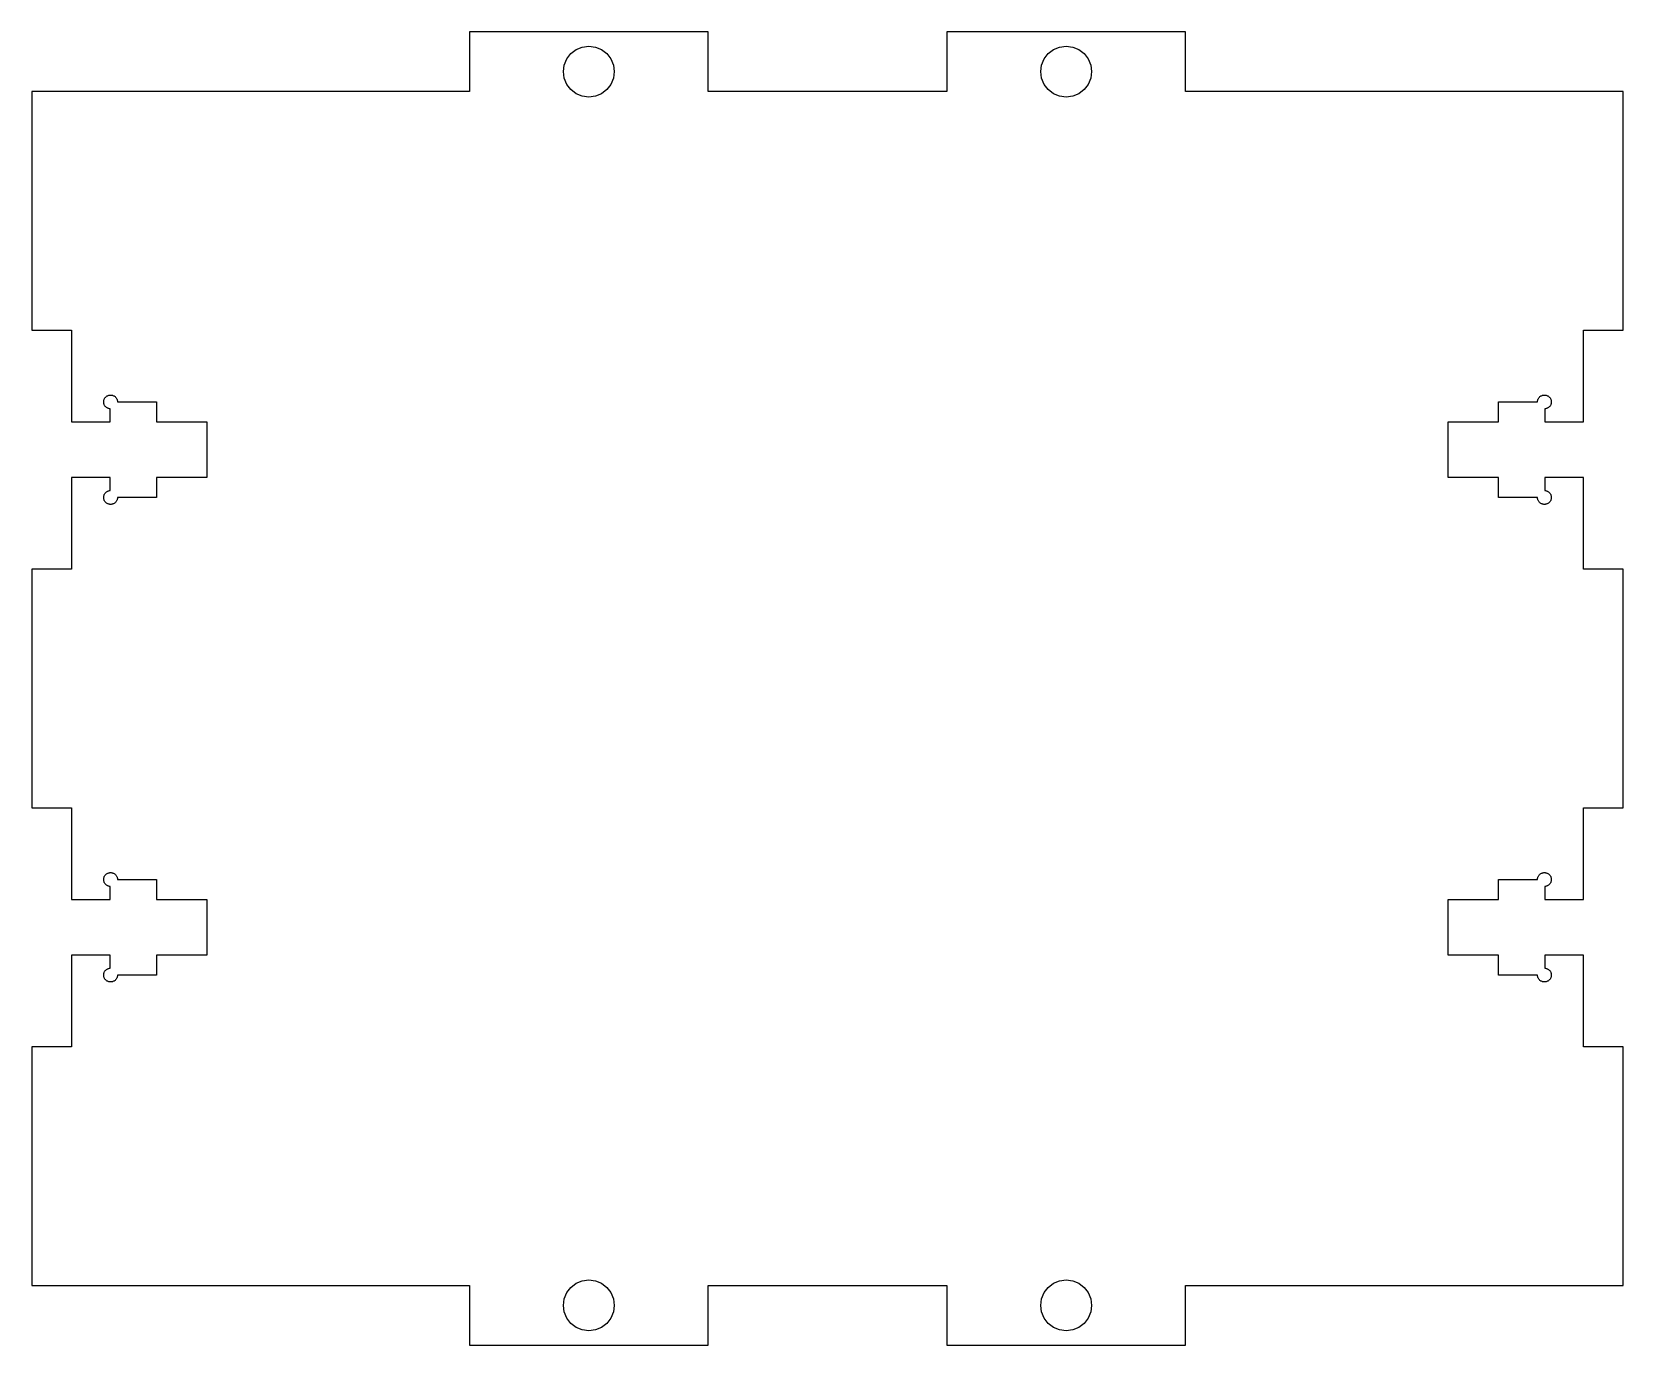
# Model space of a CAD drawing. Header units: metres. Extents: x -50 to 242, y -125 to 39.
# Drawn here: x -50 to 50, y -124.8 to -42.2 of the extents above; entities that cross this region are included whole.
import ezdxf

# ---------------------------------------------------------------- set-up
doc = ezdxf.new("R2010")
doc.units = ezdxf.units.M

msp = doc.modelspace()

# ---------------------------------------------------------------- linework, layer by layer
for p, q in [((-7.5, -42.25), (-22.5, -42.25)), ((-22.5, -42.25), (-22.5, -45.999)), ((-7.5, -46), (-7.5, -42.25)), ((22.5, -42.25), (7.5, -42.25)), ((7.5, -42.25), (7.5, -46)), ((22.5, -45.999), (22.5, -42.25)), ((-16.5455, -44.3349), (-16.3857, -43.949)), ((-16.3857, -43.949), (-16.1314, -43.6176)), ((-16.1314, -43.6176), (-15.8, -43.3634)), ((-15.8, -43.3634), (-15.4141, -43.2035)), ((-15.4141, -43.2035), (-15, -43.149)), ((-15, -43.149), (-14.5859, -43.2035)), ((-14.5859, -43.2035), (-14.2, -43.3634)), ((-14.2, -43.3634), (-13.8686, -43.6176)), ((-13.8686, -43.6176), (-13.6144, -43.949)), ((-13.6144, -43.949), (-13.4545, -44.3349)), ((13.4545, -44.3349), (13.6143, -43.949)), ((13.6143, -43.949), (13.8686, -43.6176)), ((13.8686, -43.6176), (14.2, -43.3634)), ((14.2, -43.3634), (14.5859, -43.2035)), ((14.5859, -43.2035), (15, -43.149)), ((15, -43.149), (15.4141, -43.2035)), ((15.4141, -43.2035), (15.8, -43.3634)), ((15.8, -43.3634), (16.1314, -43.6176)), ((16.1314, -43.6176), (16.3856, -43.949)), ((16.3856, -43.949), (16.5455, -44.3349)), ((-16.6, -44.749), (-16.5455, -44.3349)), ((-16.5455, -45.1631), (-16.6, -44.749)), ((-13.4545, -44.3349), (-13.4, -44.749)), ((-13.4, -44.749), (-13.4545, -45.1631)), ((13.4, -44.749), (13.4545, -44.3349)), ((13.4545, -45.1631), (13.4, -44.749)), ((16.5455, -44.3349), (16.6, -44.749)), ((16.6, -44.749), (16.5455, -45.1631)), ((-22.5, -45.999), (-50, -45.999)), ((-50, -45.999), (-50, -61)), ((-16.3857, -45.549), (-16.5455, -45.1631)), ((-16.1314, -45.8804), (-16.3857, -45.549)), ((-15.8, -46.1346), (-16.1314, -45.8804)), ((-13.8686, -45.8804), (-14.2, -46.1346)), ((-13.6144, -45.549), (-13.8686, -45.8804)), ((-13.4545, -45.1631), (-13.6144, -45.549)), ((7.5, -46), (-7.5, -46)), ((13.6143, -45.549), (13.4545, -45.1631)), ((13.8686, -45.8804), (13.6143, -45.549)), ((14.2, -46.1346), (13.8686, -45.8804)), ((16.1314, -45.8804), (15.8, -46.1346)), ((16.3856, -45.549), (16.1314, -45.8804)), ((16.5455, -45.1631), (16.3856, -45.549)), ((50, -45.999), (22.5, -45.999)), ((50, -61), (50, -45.999)), ((-15.4141, -46.2945), (-15.8, -46.1346)), ((-15, -46.349), (-15.4141, -46.2945)), ((-14.5859, -46.2945), (-15, -46.349)), ((-14.2, -46.1346), (-14.5859, -46.2945)), ((14.5859, -46.2945), (14.2, -46.1346)), ((15, -46.349), (14.5859, -46.2945)), ((15.4141, -46.2945), (15, -46.349)), ((15.8, -46.1346), (15.4141, -46.2945)), ((-50, -61), (-47.5, -61)), ((-47.5, -61), (-47.5, -66.75)), ((47.5, -66.75), (47.5, -61)), ((47.5, -61), (50, -61)), ((-45.485, -65.5), (-45.4834, -65.4621)), ((-45.4834, -65.5379), (-45.485, -65.5)), ((-45.4834, -65.4621), (-45.4784, -65.4245)), ((-45.4784, -65.5755), (-45.4834, -65.5379)), ((-45.4784, -65.4245), (-45.4702, -65.3874)), ((-45.4702, -65.6126), (-45.4784, -65.5755)), ((-45.4702, -65.3874), (-45.4588, -65.3512)), ((-45.4588, -65.6488), (-45.4702, -65.6126)), ((-45.4588, -65.3512), (-45.4442, -65.3162)), ((-45.4442, -65.6839), (-45.4588, -65.6488)), ((-45.4442, -65.3162), (-45.4267, -65.2825)), ((-45.4267, -65.7175), (-45.4442, -65.6839)), ((-45.4267, -65.2825), (-45.4063, -65.2505)), ((-45.4063, -65.7495), (-45.4267, -65.7175)), ((-45.4063, -65.2505), (-45.3832, -65.2204)), ((-45.3832, -65.7796), (-45.4063, -65.7495)), ((-45.3832, -65.2204), (-45.3576, -65.1924)), ((-45.3576, -65.8076), (-45.3832, -65.7796)), ((-45.3576, -65.1924), (-45.3296, -65.1668)), ((-45.3296, -65.8332), (-45.3576, -65.8076)), ((-45.3296, -65.1668), (-45.2995, -65.1437)), ((-45.2995, -65.8563), (-45.3296, -65.8332)), ((-45.2995, -65.1437), (-45.2675, -65.1233)), ((-45.2675, -65.8767), (-45.2995, -65.8563)), ((-45.2675, -65.1233), (-45.2338, -65.1058)), ((-45.2338, -65.8943), (-45.2675, -65.8767)), ((-45.2338, -65.1058), (-45.1988, -65.0912)), ((-45.1988, -65.9088), (-45.2338, -65.8943)), ((-45.1988, -65.0912), (-45.1626, -65.0798)), ((-45.1626, -65.9202), (-45.1988, -65.9088)), ((-45.1626, -65.0798), (-45.1255, -65.0716)), ((-45.1255, -65.9284), (-45.1626, -65.9202)), ((-45.1255, -65.0716), (-45.0879, -65.0667)), ((-45.075, -65.9339), (-45.1255, -65.9284)), ((-45.0879, -65.0667), (-45.05, -65.065)), ((-45.075, -66.75), (-45.075, -65.9339)), ((-45.05, -65.065), (-45.0121, -65.0667)), ((-45.0121, -65.0667), (-44.9745, -65.0716)), ((-44.9745, -65.0716), (-44.9374, -65.0798)), ((-44.9374, -65.0798), (-44.9012, -65.0912)), ((-44.9012, -65.0912), (-44.8662, -65.1058)), ((-44.8662, -65.1058), (-44.8325, -65.1233)), ((-44.8325, -65.1233), (-44.8005, -65.1437)), ((-44.8005, -65.1437), (-44.7704, -65.1668)), ((-44.7704, -65.1668), (-44.7424, -65.1924)), ((-44.7424, -65.1924), (-44.7168, -65.2204)), ((-44.7168, -65.2204), (-44.6937, -65.2505)), ((-44.6937, -65.2505), (-44.6733, -65.2825)), ((-44.6733, -65.2825), (-44.6558, -65.3162)), ((-44.6558, -65.3162), (-44.6413, -65.3512)), ((-44.6413, -65.3512), (-44.6299, -65.3874)), ((-44.6299, -65.3874), (-44.6216, -65.4245)), ((-44.6216, -65.4245), (-44.6167, -65.4621)), ((-44.6167, -65.4621), (-44.615, -65.5)), ((-44.615, -65.5), (-42.175, -65.5)), ((-42.175, -65.5), (-42.175, -66.75)), ((42.175, -66.75), (42.175, -65.5)), ((42.175, -65.5), (44.615, -65.5)), ((44.615, -65.5), (44.6167, -65.4621)), ((44.6167, -65.4621), (44.6216, -65.4245)), ((44.6216, -65.4245), (44.6298, -65.3874)), ((44.6298, -65.3874), (44.6412, -65.3512)), ((44.6412, -65.3512), (44.6558, -65.3162)), ((44.6558, -65.3162), (44.6733, -65.2825)), ((44.6733, -65.2825), (44.6937, -65.2505)), ((44.6937, -65.2505), (44.7168, -65.2204)), ((44.7168, -65.2204), (44.7424, -65.1924)), ((44.7424, -65.1924), (44.7704, -65.1668)), ((44.7704, -65.1668), (44.8005, -65.1437)), ((44.8005, -65.1437), (44.8325, -65.1233)), ((44.8325, -65.1233), (44.8662, -65.1058)), ((44.8662, -65.1058), (44.9012, -65.0912)), ((44.9012, -65.0912), (44.9374, -65.0798)), ((44.9374, -65.0798), (44.9745, -65.0716)), ((44.9745, -65.0716), (45.0121, -65.0667)), ((45.0121, -65.0667), (45.05, -65.065)), ((45.05, -65.065), (45.0879, -65.0667)), ((45.1255, -65.9284), (45.075, -65.9339)), ((45.075, -65.9339), (45.075, -66.75)), ((45.0879, -65.0667), (45.1255, -65.0716)), ((45.1255, -65.0716), (45.1626, -65.0798)), ((45.1626, -65.9202), (45.1255, -65.9284)), ((45.1626, -65.0798), (45.1988, -65.0912)), ((45.1988, -65.9088), (45.1626, -65.9202)), ((45.1988, -65.0912), (45.2338, -65.1058)), ((45.2338, -65.8943), (45.1988, -65.9088)), ((45.2338, -65.1058), (45.2675, -65.1233)), ((45.2675, -65.8767), (45.2338, -65.8943)), ((45.2675, -65.1233), (45.2995, -65.1437)), ((45.2995, -65.8563), (45.2675, -65.8767)), ((45.2995, -65.1437), (45.3296, -65.1668)), ((45.3296, -65.8332), (45.2995, -65.8563)), ((45.3296, -65.1668), (45.3576, -65.1924)), ((45.3576, -65.8076), (45.3296, -65.8332)), ((45.3576, -65.1924), (45.3832, -65.2204)), ((45.3832, -65.7796), (45.3576, -65.8076)), ((45.3832, -65.2204), (45.4063, -65.2505)), ((45.4063, -65.7495), (45.3832, -65.7796)), ((45.4063, -65.2505), (45.4267, -65.2825)), ((45.4267, -65.7175), (45.4063, -65.7495)), ((45.4267, -65.2825), (45.4442, -65.3162)), ((45.4442, -65.6839), (45.4267, -65.7175)), ((45.4442, -65.3162), (45.4588, -65.3512)), ((45.4588, -65.6488), (45.4442, -65.6839)), ((45.4588, -65.3512), (45.4702, -65.3874)), ((45.4702, -65.6126), (45.4588, -65.6488)), ((45.4702, -65.3874), (45.4784, -65.4245)), ((45.4784, -65.5755), (45.4702, -65.6126)), ((45.4784, -65.4245), (45.4833, -65.4621)), ((45.4833, -65.5379), (45.4784, -65.5755)), ((45.4833, -65.4621), (45.485, -65.5)), ((45.485, -65.5), (45.4833, -65.5379)), ((-47.5, -66.75), (-45.075, -66.75)), ((-42.175, -66.75), (-39, -66.75)), ((-39, -66.75), (-39, -70.25)), ((39, -70.25), (39, -66.75)), ((39, -66.75), (42.175, -66.75)), ((45.075, -66.75), (47.5, -66.75)), ((-45.075, -70.25), (-47.5, -70.25)), ((-47.5, -70.25), (-47.5, -76)), ((-45.075, -71.0661), (-45.075, -70.25)), ((-39, -70.25), (-42.175, -70.25)), ((-42.175, -70.25), (-42.175, -71.5)), ((42.175, -70.25), (39, -70.25)), ((42.175, -71.5), (42.175, -70.25)), ((47.5, -70.25), (45.075, -70.25)), ((45.075, -70.25), (45.075, -71.0661)), ((47.5, -76), (47.5, -70.25)), ((-45.485, -71.5), (-45.4834, -71.4621)), ((-45.4834, -71.5379), (-45.485, -71.5)), ((-45.4834, -71.4621), (-45.4784, -71.4245)), ((-45.4784, -71.5755), (-45.4834, -71.5379)), ((-45.4784, -71.4245), (-45.4702, -71.3874)), ((-45.4702, -71.6126), (-45.4784, -71.5755)), ((-45.4702, -71.3874), (-45.4588, -71.3512)), ((-45.4588, -71.6488), (-45.4702, -71.6126)), ((-45.4588, -71.3512), (-45.4442, -71.3161)), ((-45.4442, -71.6838), (-45.4588, -71.6488)), ((-45.4442, -71.3161), (-45.4267, -71.2825)), ((-45.4267, -71.7175), (-45.4442, -71.6838)), ((-45.4267, -71.2825), (-45.4063, -71.2505)), ((-45.4063, -71.7495), (-45.4267, -71.7175)), ((-45.4063, -71.2505), (-45.3832, -71.2204)), ((-45.3832, -71.7796), (-45.4063, -71.7495)), ((-45.3832, -71.2204), (-45.3576, -71.1924)), ((-45.3576, -71.8076), (-45.3832, -71.7796)), ((-45.3576, -71.1924), (-45.3296, -71.1668)), ((-45.3296, -71.8332), (-45.3576, -71.8076)), ((-45.3296, -71.1668), (-45.2995, -71.1437)), ((-45.2995, -71.8563), (-45.3296, -71.8332)), ((-45.2995, -71.1437), (-45.2675, -71.1233)), ((-45.2675, -71.8767), (-45.2995, -71.8563)), ((-45.2675, -71.1233), (-45.2338, -71.1057)), ((-45.2338, -71.8942), (-45.2675, -71.8767)), ((-45.2338, -71.1057), (-45.1988, -71.0912)), ((-45.1988, -71.9088), (-45.2338, -71.8942)), ((-45.1988, -71.0912), (-45.1626, -71.0798)), ((-45.1626, -71.9202), (-45.1988, -71.9088)), ((-45.1626, -71.0798), (-45.1255, -71.0716)), ((-45.1255, -71.9284), (-45.1626, -71.9202)), ((-45.1255, -71.0716), (-45.075, -71.0661)), ((-45.0879, -71.9333), (-45.1255, -71.9284)), ((-45.05, -71.935), (-45.0879, -71.9333)), ((-45.0121, -71.9333), (-45.05, -71.935)), ((-44.9745, -71.9284), (-45.0121, -71.9333)), ((-44.9374, -71.9202), (-44.9745, -71.9284)), ((-44.9012, -71.9088), (-44.9374, -71.9202)), ((-44.8662, -71.8942), (-44.9012, -71.9088)), ((-44.8325, -71.8767), (-44.8662, -71.8942)), ((-44.8005, -71.8563), (-44.8325, -71.8767)), ((-44.7704, -71.8332), (-44.8005, -71.8563)), ((-44.7424, -71.8076), (-44.7704, -71.8332)), ((-44.7168, -71.7796), (-44.7424, -71.8076)), ((-44.6937, -71.7495), (-44.7168, -71.7796)), ((-44.6733, -71.7175), (-44.6937, -71.7495)), ((-44.6558, -71.6838), (-44.6733, -71.7175)), ((-44.6413, -71.6488), (-44.6558, -71.6838)), ((-44.6299, -71.6126), (-44.6413, -71.6488)), ((-44.6216, -71.5755), (-44.6299, -71.6126)), ((-44.6167, -71.5379), (-44.6216, -71.5755)), ((-44.615, -71.5), (-44.6167, -71.5379)), ((-42.175, -71.5), (-44.615, -71.5)), ((44.615, -71.5), (42.175, -71.5)), ((44.6167, -71.5379), (44.615, -71.5)), ((44.6216, -71.5755), (44.6167, -71.5379)), ((44.6298, -71.6126), (44.6216, -71.5755)), ((44.6412, -71.6488), (44.6298, -71.6126)), ((44.6558, -71.6838), (44.6412, -71.6488)), ((44.6733, -71.7175), (44.6558, -71.6838)), ((44.6937, -71.7495), (44.6733, -71.7175)), ((44.7168, -71.7796), (44.6937, -71.7495)), ((44.7424, -71.8076), (44.7168, -71.7796)), ((44.7704, -71.8332), (44.7424, -71.8076)), ((44.8005, -71.8563), (44.7704, -71.8332)), ((44.8325, -71.8767), (44.8005, -71.8563)), ((44.8662, -71.8942), (44.8325, -71.8767)), ((44.9012, -71.9088), (44.8662, -71.8942)), ((44.9374, -71.9202), (44.9012, -71.9088)), ((44.9745, -71.9284), (44.9374, -71.9202)), ((45.0121, -71.9333), (44.9745, -71.9284)), ((45.05, -71.935), (45.0121, -71.9333)), ((45.0879, -71.9333), (45.05, -71.935)), ((45.075, -71.0661), (45.1255, -71.0716)), ((45.1255, -71.9284), (45.0879, -71.9333)), ((45.1255, -71.0716), (45.1626, -71.0798)), ((45.1626, -71.9202), (45.1255, -71.9284)), ((45.1626, -71.0798), (45.1988, -71.0912)), ((45.1988, -71.9088), (45.1626, -71.9202)), ((45.1988, -71.0912), (45.2338, -71.1057)), ((45.2338, -71.8942), (45.1988, -71.9088)), ((45.2338, -71.1057), (45.2675, -71.1233)), ((45.2675, -71.8767), (45.2338, -71.8942)), ((45.2675, -71.1233), (45.2995, -71.1437)), ((45.2995, -71.8563), (45.2675, -71.8767)), ((45.2995, -71.1437), (45.3296, -71.1668)), ((45.3296, -71.8332), (45.2995, -71.8563)), ((45.3296, -71.1668), (45.3576, -71.1924)), ((45.3576, -71.8076), (45.3296, -71.8332)), ((45.3576, -71.1924), (45.3832, -71.2204)), ((45.3832, -71.7796), (45.3576, -71.8076)), ((45.3832, -71.2204), (45.4063, -71.2505)), ((45.4063, -71.7495), (45.3832, -71.7796)), ((45.4063, -71.2505), (45.4267, -71.2825)), ((45.4267, -71.7175), (45.4063, -71.7495)), ((45.4267, -71.2825), (45.4442, -71.3161)), ((45.4442, -71.6838), (45.4267, -71.7175)), ((45.4442, -71.3161), (45.4588, -71.3512)), ((45.4588, -71.6488), (45.4442, -71.6838)), ((45.4588, -71.3512), (45.4702, -71.3874)), ((45.4702, -71.6126), (45.4588, -71.6488)), ((45.4702, -71.3874), (45.4784, -71.4245)), ((45.4784, -71.5755), (45.4702, -71.6126)), ((45.4784, -71.4245), (45.4833, -71.4621)), ((45.4833, -71.5379), (45.4784, -71.5755)), ((45.4833, -71.4621), (45.485, -71.5)), ((45.485, -71.5), (45.4833, -71.5379)), ((-47.5, -76), (-50, -76)), ((-50, -76), (-50, -91)), ((50, -76), (47.5, -76)), ((50, -91), (50, -76)), ((-50, -91), (-47.5, -91)), ((-47.5, -91), (-47.5, -96.75)), ((47.5, -96.75), (47.5, -91)), ((47.5, -91), (50, -91)), ((-45.485, -95.5), (-45.4834, -95.4621)), ((-45.4834, -95.5379), (-45.485, -95.5)), ((-45.4834, -95.4621), (-45.4784, -95.4245)), ((-45.4784, -95.5755), (-45.4834, -95.5379)), ((-45.4784, -95.4245), (-45.4702, -95.3874)), ((-45.4702, -95.6126), (-45.4784, -95.5755)), ((-45.4702, -95.3874), (-45.4588, -95.3512)), ((-45.4588, -95.6488), (-45.4702, -95.6126)), ((-45.4588, -95.3512), (-45.4442, -95.3162)), ((-45.4442, -95.6839), (-45.4588, -95.6488)), ((-45.4442, -95.3162), (-45.4267, -95.2825)), ((-45.4267, -95.7175), (-45.4442, -95.6839)), ((-45.4267, -95.2825), (-45.4063, -95.2505)), ((-45.4063, -95.7495), (-45.4267, -95.7175)), ((-45.4063, -95.2505), (-45.3832, -95.2204)), ((-45.3832, -95.7796), (-45.4063, -95.7495)), ((-45.3832, -95.2204), (-45.3576, -95.1924)), ((-45.3576, -95.8076), (-45.3832, -95.7796)), ((-45.3576, -95.1924), (-45.3296, -95.1668)), ((-45.3296, -95.8332), (-45.3576, -95.8076)), ((-45.3296, -95.1668), (-45.2995, -95.1437)), ((-45.2995, -95.8563), (-45.3296, -95.8332)), ((-45.2995, -95.1437), (-45.2675, -95.1233)), ((-45.2675, -95.8767), (-45.2995, -95.8563)), ((-45.2675, -95.1233), (-45.2338, -95.1058)), ((-45.2338, -95.8943), (-45.2675, -95.8767)), ((-45.2338, -95.1058), (-45.1988, -95.0912)), ((-45.1988, -95.9088), (-45.2338, -95.8943)), ((-45.1988, -95.0912), (-45.1626, -95.0798)), ((-45.1626, -95.9202), (-45.1988, -95.9088)), ((-45.1626, -95.0798), (-45.1255, -95.0716)), ((-45.1255, -95.9284), (-45.1626, -95.9202)), ((-45.1255, -95.0716), (-45.0879, -95.0667)), ((-45.075, -95.9339), (-45.1255, -95.9284)), ((-45.0879, -95.0667), (-45.05, -95.065)), ((-45.075, -96.75), (-45.075, -95.9339)), ((-45.05, -95.065), (-45.0121, -95.0667)), ((-45.0121, -95.0667), (-44.9745, -95.0716)), ((-44.9745, -95.0716), (-44.9374, -95.0798)), ((-44.9374, -95.0798), (-44.9012, -95.0912)), ((-44.9012, -95.0912), (-44.8662, -95.1058)), ((-44.8662, -95.1058), (-44.8325, -95.1233)), ((-44.8325, -95.1233), (-44.8005, -95.1437)), ((-44.8005, -95.1437), (-44.7704, -95.1668)), ((-44.7704, -95.1668), (-44.7424, -95.1924)), ((-44.7424, -95.1924), (-44.7168, -95.2204)), ((-44.7168, -95.2204), (-44.6937, -95.2505)), ((-44.6937, -95.2505), (-44.6733, -95.2825)), ((-44.6733, -95.2825), (-44.6558, -95.3162)), ((-44.6558, -95.3162), (-44.6413, -95.3512)), ((-44.6413, -95.3512), (-44.6299, -95.3874)), ((-44.6299, -95.3874), (-44.6216, -95.4245)), ((-44.6216, -95.4245), (-44.6167, -95.4621)), ((-44.6167, -95.4621), (-44.615, -95.5)), ((-44.615, -95.5), (-42.175, -95.5)), ((-42.175, -95.5), (-42.175, -96.75)), ((42.175, -96.75), (42.175, -95.5)), ((42.175, -95.5), (44.615, -95.5)), ((44.615, -95.5), (44.6167, -95.4621)), ((44.6167, -95.4621), (44.6216, -95.4245)), ((44.6216, -95.4245), (44.6298, -95.3874)), ((44.6298, -95.3874), (44.6412, -95.3512)), ((44.6412, -95.3512), (44.6558, -95.3162)), ((44.6558, -95.3162), (44.6733, -95.2825)), ((44.6733, -95.2825), (44.6937, -95.2505)), ((44.6937, -95.2505), (44.7168, -95.2204)), ((44.7168, -95.2204), (44.7424, -95.1924)), ((44.7424, -95.1924), (44.7704, -95.1668)), ((44.7704, -95.1668), (44.8005, -95.1437)), ((44.8005, -95.1437), (44.8325, -95.1233)), ((44.8325, -95.1233), (44.8662, -95.1058)), ((44.8662, -95.1058), (44.9012, -95.0912)), ((44.9012, -95.0912), (44.9374, -95.0798)), ((44.9374, -95.0798), (44.9745, -95.0716)), ((44.9745, -95.0716), (45.0121, -95.0667)), ((45.0121, -95.0667), (45.05, -95.065)), ((45.05, -95.065), (45.0879, -95.0667)), ((45.1255, -95.9284), (45.075, -95.9339)), ((45.075, -95.9339), (45.075, -96.75)), ((45.0879, -95.0667), (45.1255, -95.0716)), ((45.1255, -95.0716), (45.1626, -95.0798)), ((45.1626, -95.9202), (45.1255, -95.9284)), ((45.1626, -95.0798), (45.1988, -95.0912)), ((45.1988, -95.9088), (45.1626, -95.9202)), ((45.1988, -95.0912), (45.2338, -95.1058)), ((45.2338, -95.8943), (45.1988, -95.9088)), ((45.2338, -95.1058), (45.2675, -95.1233)), ((45.2675, -95.8767), (45.2338, -95.8943)), ((45.2675, -95.1233), (45.2995, -95.1437)), ((45.2995, -95.8563), (45.2675, -95.8767)), ((45.2995, -95.1437), (45.3296, -95.1668)), ((45.3296, -95.8332), (45.2995, -95.8563)), ((45.3296, -95.1668), (45.3576, -95.1924)), ((45.3576, -95.8076), (45.3296, -95.8332)), ((45.3576, -95.1924), (45.3832, -95.2204)), ((45.3832, -95.7796), (45.3576, -95.8076)), ((45.3832, -95.2204), (45.4063, -95.2505)), ((45.4063, -95.7495), (45.3832, -95.7796)), ((45.4063, -95.2505), (45.4267, -95.2825)), ((45.4267, -95.7175), (45.4063, -95.7495)), ((45.4267, -95.2825), (45.4442, -95.3162)), ((45.4442, -95.6839), (45.4267, -95.7175)), ((45.4442, -95.3162), (45.4588, -95.3512)), ((45.4588, -95.6488), (45.4442, -95.6839)), ((45.4588, -95.3512), (45.4702, -95.3874)), ((45.4702, -95.6126), (45.4588, -95.6488)), ((45.4702, -95.3874), (45.4784, -95.4245)), ((45.4784, -95.5755), (45.4702, -95.6126)), ((45.4784, -95.4245), (45.4833, -95.4621)), ((45.4833, -95.5379), (45.4784, -95.5755)), ((45.4833, -95.4621), (45.485, -95.5)), ((45.485, -95.5), (45.4833, -95.5379)), ((-47.5, -96.75), (-45.075, -96.75)), ((-42.175, -96.75), (-39, -96.75)), ((-39, -96.75), (-39, -100.25)), ((39, -100.25), (39, -96.75)), ((39, -96.75), (42.175, -96.75)), ((45.075, -96.75), (47.5, -96.75)), ((-45.075, -100.25), (-47.5, -100.25)), ((-47.5, -100.25), (-47.5, -106)), ((-45.075, -101.066), (-45.075, -100.25)), ((-39, -100.25), (-42.175, -100.25)), ((-42.175, -100.25), (-42.175, -101.5)), ((42.175, -100.25), (39, -100.25)), ((42.175, -101.5), (42.175, -100.25)), ((47.5, -100.25), (45.075, -100.25)), ((45.075, -100.25), (45.075, -101.066)), ((47.5, -106), (47.5, -100.25)), ((-45.485, -101.5), (-45.4834, -101.462)), ((-45.4834, -101.538), (-45.485, -101.5)), ((-45.4834, -101.462), (-45.4784, -101.424)), ((-45.4784, -101.576), (-45.4834, -101.538)), ((-45.4784, -101.424), (-45.4702, -101.387)), ((-45.4702, -101.613), (-45.4784, -101.576)), ((-45.4702, -101.387), (-45.4588, -101.351)), ((-45.4588, -101.649), (-45.4702, -101.613)), ((-45.4588, -101.351), (-45.4442, -101.316)), ((-45.4442, -101.684), (-45.4588, -101.649)), ((-45.4442, -101.316), (-45.4267, -101.282)), ((-45.4267, -101.717), (-45.4442, -101.684)), ((-45.4267, -101.282), (-45.4063, -101.25)), ((-45.4063, -101.749), (-45.4267, -101.717)), ((-45.4063, -101.25), (-45.3832, -101.22)), ((-45.3832, -101.78), (-45.4063, -101.749)), ((-45.3832, -101.22), (-45.3576, -101.192)), ((-45.3576, -101.808), (-45.3832, -101.78)), ((-45.3576, -101.192), (-45.3296, -101.167)), ((-45.3296, -101.833), (-45.3576, -101.808)), ((-45.3296, -101.167), (-45.2995, -101.144)), ((-45.2995, -101.856), (-45.3296, -101.833)), ((-45.2995, -101.144), (-45.2675, -101.123)), ((-45.2675, -101.877), (-45.2995, -101.856)), ((-45.2675, -101.123), (-45.2338, -101.106)), ((-45.2338, -101.894), (-45.2675, -101.877)), ((-45.2338, -101.106), (-45.1988, -101.091)), ((-45.1988, -101.909), (-45.2338, -101.894)), ((-45.1988, -101.091), (-45.1626, -101.08)), ((-45.1626, -101.92), (-45.1988, -101.909)), ((-45.1626, -101.08), (-45.1255, -101.072)), ((-45.1255, -101.928), (-45.1626, -101.92)), ((-45.1255, -101.072), (-45.075, -101.066)), ((-45.0879, -101.933), (-45.1255, -101.928)), ((-45.05, -101.935), (-45.0879, -101.933)), ((-45.0121, -101.933), (-45.05, -101.935)), ((-44.9745, -101.928), (-45.0121, -101.933)), ((-44.9374, -101.92), (-44.9745, -101.928)), ((-44.9012, -101.909), (-44.9374, -101.92)), ((-44.8662, -101.894), (-44.9012, -101.909)), ((-44.8325, -101.877), (-44.8662, -101.894)), ((-44.8005, -101.856), (-44.8325, -101.877)), ((-44.7704, -101.833), (-44.8005, -101.856)), ((-44.7424, -101.808), (-44.7704, -101.833)), ((-44.7168, -101.78), (-44.7424, -101.808)), ((-44.6937, -101.749), (-44.7168, -101.78)), ((-44.6733, -101.717), (-44.6937, -101.749)), ((-44.6558, -101.684), (-44.6733, -101.717)), ((-44.6413, -101.649), (-44.6558, -101.684)), ((-44.6299, -101.613), (-44.6413, -101.649)), ((-44.6216, -101.576), (-44.6299, -101.613)), ((-44.6167, -101.538), (-44.6216, -101.576)), ((-44.615, -101.5), (-44.6167, -101.538)), ((-42.175, -101.5), (-44.615, -101.5)), ((44.615, -101.5), (42.175, -101.5)), ((44.6167, -101.538), (44.615, -101.5)), ((44.6216, -101.576), (44.6167, -101.538)), ((44.6298, -101.613), (44.6216, -101.576)), ((44.6412, -101.649), (44.6298, -101.613)), ((44.6558, -101.684), (44.6412, -101.649)), ((44.6733, -101.717), (44.6558, -101.684)), ((44.6937, -101.749), (44.6733, -101.717)), ((44.7168, -101.78), (44.6937, -101.749)), ((44.7424, -101.808), (44.7168, -101.78)), ((44.7704, -101.833), (44.7424, -101.808)), ((44.8005, -101.856), (44.7704, -101.833)), ((44.8325, -101.877), (44.8005, -101.856)), ((44.8662, -101.894), (44.8325, -101.877)), ((44.9012, -101.909), (44.8662, -101.894)), ((44.9374, -101.92), (44.9012, -101.909)), ((44.9745, -101.928), (44.9374, -101.92)), ((45.0121, -101.933), (44.9745, -101.928)), ((45.05, -101.935), (45.0121, -101.933)), ((45.0879, -101.933), (45.05, -101.935)), ((45.075, -101.066), (45.1255, -101.072)), ((45.1255, -101.928), (45.0879, -101.933)), ((45.1255, -101.072), (45.1626, -101.08)), ((45.1626, -101.92), (45.1255, -101.928)), ((45.1626, -101.08), (45.1988, -101.091)), ((45.1988, -101.909), (45.1626, -101.92)), ((45.1988, -101.091), (45.2338, -101.106)), ((45.2338, -101.894), (45.1988, -101.909)), ((45.2338, -101.106), (45.2675, -101.123)), ((45.2675, -101.877), (45.2338, -101.894)), ((45.2675, -101.123), (45.2995, -101.144)), ((45.2995, -101.856), (45.2675, -101.877)), ((45.2995, -101.144), (45.3296, -101.167)), ((45.3296, -101.833), (45.2995, -101.856)), ((45.3296, -101.167), (45.3576, -101.192)), ((45.3576, -101.808), (45.3296, -101.833)), ((45.3576, -101.192), (45.3832, -101.22)), ((45.3832, -101.78), (45.3576, -101.808)), ((45.3832, -101.22), (45.4063, -101.25)), ((45.4063, -101.749), (45.3832, -101.78)), ((45.4063, -101.25), (45.4267, -101.282)), ((45.4267, -101.717), (45.4063, -101.749)), ((45.4267, -101.282), (45.4442, -101.316)), ((45.4442, -101.684), (45.4267, -101.717)), ((45.4442, -101.316), (45.4588, -101.351)), ((45.4588, -101.649), (45.4442, -101.684)), ((45.4588, -101.351), (45.4702, -101.387)), ((45.4702, -101.613), (45.4588, -101.649)), ((45.4702, -101.387), (45.4784, -101.424)), ((45.4784, -101.576), (45.4702, -101.613)), ((45.4784, -101.424), (45.4833, -101.462)), ((45.4833, -101.538), (45.4784, -101.576)), ((45.4833, -101.462), (45.485, -101.5)), ((45.485, -101.5), (45.4833, -101.538)), ((-47.5, -106), (-50, -106)), ((-50, -106), (-50, -121.001)), ((50, -106), (47.5, -106)), ((50, -121.001), (50, -106)), ((-16.1314, -121.12), (-15.8, -120.865)), ((-15.8, -120.865), (-15.4141, -120.706)), ((-15.4141, -120.706), (-15, -120.651)), ((-15, -120.651), (-14.5859, -120.706)), ((-14.5859, -120.706), (-14.2, -120.865)), ((-14.2, -120.865), (-13.8686, -121.12)), ((13.8686, -121.12), (14.2, -120.865)), ((14.2, -120.865), (14.5859, -120.706)), ((14.5859, -120.706), (15, -120.651)), ((15, -120.651), (15.4141, -120.706)), ((15.4141, -120.706), (15.8, -120.865)), ((15.8, -120.865), (16.1314, -121.12)), ((-50, -121.001), (-22.5, -121.001)), ((-22.5, -121.001), (-22.5, -124.75)), ((-16.6, -122.251), (-16.5455, -121.837)), ((-16.5455, -121.837), (-16.3857, -121.451)), ((-16.3857, -121.451), (-16.1314, -121.12)), ((-13.8686, -121.12), (-13.6144, -121.451)), ((-13.6144, -121.451), (-13.4545, -121.837)), ((-13.4545, -121.837), (-13.4, -122.251)), ((-7.5, -121.001), (7.5, -121.001)), ((-7.5, -124.75), (-7.5, -121.001)), ((7.5, -121.001), (7.5, -124.75)), ((13.4, -122.251), (13.4545, -121.837)), ((13.4545, -121.837), (13.6143, -121.451)), ((13.6143, -121.451), (13.8686, -121.12)), ((16.1314, -121.12), (16.3856, -121.451)), ((16.3856, -121.451), (16.5455, -121.837)), ((16.5455, -121.837), (16.6, -122.251)), ((22.5, -124.75), (22.5, -121.001)), ((22.5, -121.001), (50, -121.001)), ((-16.5455, -122.665), (-16.6, -122.251)), ((-16.3857, -123.051), (-16.5455, -122.665)), ((-13.4545, -122.665), (-13.6144, -123.051)), ((-13.4, -122.251), (-13.4545, -122.665)), ((13.4545, -122.665), (13.4, -122.251)), ((13.6143, -123.051), (13.4545, -122.665)), ((16.5455, -122.665), (16.3856, -123.051)), ((16.6, -122.251), (16.5455, -122.665)), ((-16.1314, -123.382), (-16.3857, -123.051)), ((-15.8, -123.637), (-16.1314, -123.382)), ((-15.4141, -123.796), (-15.8, -123.637)), ((-15, -123.851), (-15.4141, -123.796)), ((-14.5859, -123.796), (-15, -123.851)), ((-14.2, -123.637), (-14.5859, -123.796)), ((-13.8686, -123.382), (-14.2, -123.637)), ((-13.6144, -123.051), (-13.8686, -123.382)), ((13.8686, -123.382), (13.6143, -123.051)), ((14.2, -123.637), (13.8686, -123.382)), ((14.5859, -123.796), (14.2, -123.637)), ((15, -123.851), (14.5859, -123.796)), ((15.4141, -123.796), (15, -123.851)), ((15.8, -123.637), (15.4141, -123.796)), ((16.1314, -123.382), (15.8, -123.637)), ((16.3856, -123.051), (16.1314, -123.382)), ((-22.5, -124.75), (-7.5, -124.75)), ((7.5, -124.75), (22.5, -124.75))]:
    msp.add_line(p, q)

doc.saveas('drawing.dxf')
